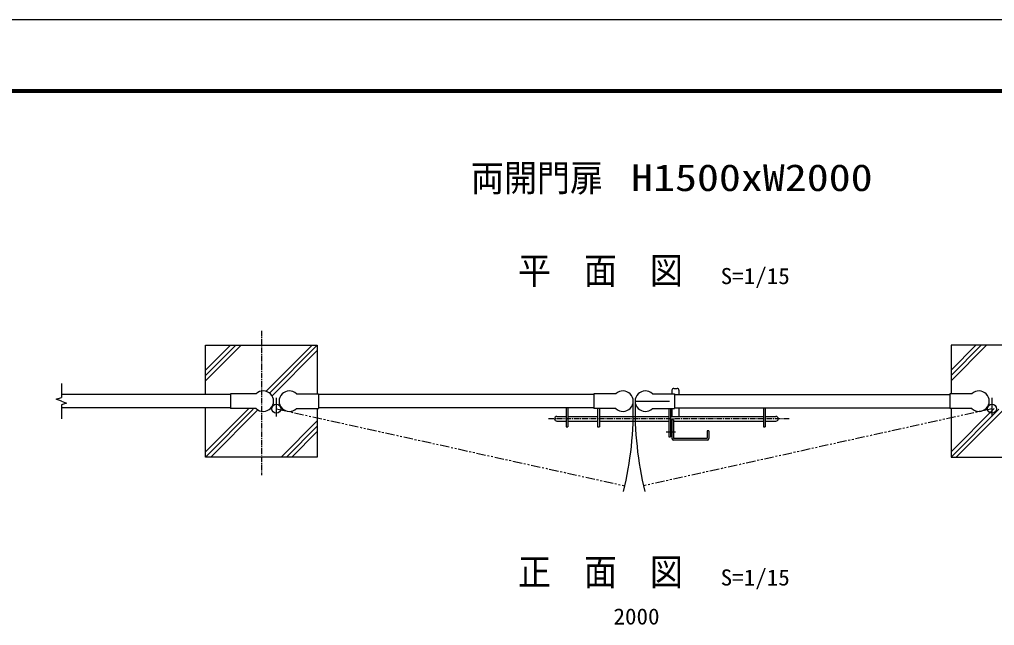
# Model space of a CAD drawing. Units: millimetres, scale not verified. Extents: x -4455 to 4455, y -3150 to 3150.
# Drawn here: x -199 to 2417, y 1524 to 3150 of the extents above; entities that cross this region are included whole.
import ezdxf
from ezdxf.enums import TextEntityAlignment as Align

# ---------------------------------------------------------------- set-up
doc = ezdxf.new("R2010")
doc.units = ezdxf.units.MM
doc.header["$LTSCALE"] = 20
for name, pattern in [('USER1', [2, 1.25, -0.25, 0.25, -0.25]), ('USER3', [1.125, 0.75, -0.125, 0.125, -0.125]), ('USER4', [2.5, 1.25, -0.25, 0.25, -0.25, 0.25, -0.25])]:
    doc.linetypes.add(name, pattern=pattern)
for name, color, linetype, lineweight in [('0-0_6文字', 3, 'Continuous', 25), ('0-2_4基礎', 4, 'Continuous', 25), ('0-3_1部材', 7, 'Continuous', 25), ('0-4_中心線', 1, 'USER3', 25), ('0-5_5寸法', 1, 'Continuous', 25), ('0-9_0', 4, 'Continuous', 25), ('0-B_1', 7, 'Continuous', 25), ('0-C_BUHIN', 7, 'Continuous', 25)]:
    doc.layers.add(name, color=color, linetype=linetype, lineweight=lineweight)
doc.styles.add('ＭＳ ゴシック', font='')
doc.styles.get('ＭＳ ゴシック').set_extended_font_data('MS Gothic')

msp = doc.modelspace()

# ---------------------------------------------------------------- linework, layer by layer
at = {"layer": '0-2_4基礎', "color": 7}
for p, q in [((300.26, 2275.92), (600.26, 2275.92)), ((300.26, 2143.42), (300.26, 2275.92)), ((600.26, 2275.92), (600.26, 2145.92)), ((2600.26, 2275.92), (2300.26, 2275.92)), ((2300.26, 2275.92), (2300.26, 2145.92)), ((300.26, 1975.92), (300.26, 2108.42)), ((600.26, 2105.92), (600.26, 1975.92)), ((600.26, 1975.92), (300.26, 1975.92))]:
    msp.add_line(p, q, dxfattribs=at)
at = {"layer": '0-2_4基礎'}
for p, q in [((300.26, 2180.64), (395.54, 2275.92)), ((300.26, 2194.78), (381.4, 2275.92)), ((300.26, 2208.92), (367.26, 2275.92)), ((462.62, 2152.41), (586.12, 2275.92)), ((472.04, 2147.7), (600.26, 2275.92)), ((2300.26, 2180.64), (2395.54, 2275.92)), ((2300.26, 2194.78), (2381.4, 2275.92)), ((2300.26, 2208.92), (2367.26, 2275.92)), ((478.73, 2140.25), (600.26, 2261.77)), ((300.26, 1990.06), (416.12, 2105.92)), ((300.26, 1975.92), (428.48, 2104.13)), ((314.4, 1975.92), (440.93, 2102.44)), ((2300.26, 1990.06), (2416.12, 2105.92)), ((2300.27, 1975.92), (2428.48, 2104.13)), ((2314.41, 1975.92), (2440.93, 2102.44)), ((503.3, 1975.92), (600.26, 2072.88)), ((517.44, 1975.92), (600.26, 2058.74)), ((531.58, 1975.92), (600.26, 2044.6))]:
    msp.add_line(p, q, dxfattribs=at)
at = {"layer": '0-2_4基礎', "color": 7}
msp.add_lwpolyline([(2300.26, 2105.92), (2300.26, 1975.92), (2600.26, 1975.92)], dxfattribs=at)
at = {"layer": '0-3_1部材', "color": 4}
for p, q in [((-86.42, 2173.42), (-86.42, 2136.18)), ((-100.52, 2131.05), (-86.42, 2136.18)), ((-86.42, 2125.92), (-100.52, 2131.05)), ((-86.42, 2115.66), (-86.42, 2078.42))]:
    msp.add_line(p, q, dxfattribs=at)
at = {"layer": '0-3_1部材'}
for p, q in [((367.26, 2145.92), (367.26, 2105.92)), ((436.38, 2145.92), (367.26, 2145.92)), ((544.13, 2145.92), (603.26, 2145.92)), ((603.26, 2145.92), (603.26, 2105.92)), ((1401.39, 2145.92), (1342.26, 2145.92)), ((1342.26, 2145.92), (1342.26, 2105.92)), ((1499.13, 2145.92), (1558.26, 2145.92)), ((1558.26, 2145.92), (1558.26, 2105.92)), ((2297.26, 2145.92), (2297.26, 2105.92)), ((2356.39, 2145.92), (2297.26, 2145.92)), ((367.26, 2143.42), (-86.42, 2143.42)), ((1342.26, 2143.42), (603.26, 2143.42)), ((1558.26, 2143.42), (2297.26, 2143.42)), ((367.26, 2108.42), (-86.42, 2108.42)), ((436.38, 2105.92), (367.26, 2105.92)), ((544.13, 2105.92), (603.26, 2105.92)), ((1342.26, 2108.42), (603.26, 2108.42)), ((1401.39, 2105.92), (1342.26, 2105.92)), ((1499.13, 2105.92), (1558.26, 2105.92)), ((1558.26, 2108.42), (2297.26, 2108.42)), ((2356.39, 2105.92), (2297.26, 2105.92))]:
    msp.add_line(p, q, dxfattribs=at)
at = {"layer": '0-3_1部材', "color": 1, "linetype": 'USER4'}
for p, q in [((490.3, 2105.53), (1425.39, 1898.77)), ((2410.22, 2105.53), (1475.13, 1898.77))]:
    msp.add_line(p, q, dxfattribs=at)
at = {"layer": '0-3_1部材', "color": 4}
msp.add_lwpolyline([(-86.42, 2125.92), (-72.33, 2120.79), (-86.42, 2115.66)], dxfattribs=at)
at = {"layer": '0-3_1部材'}
for centre in [(490.3, 2105.53), (2410.22, 2105.53)]:
    msp.add_circle(centre, 12, dxfattribs=at)
for centre, start, end in [((455.26, 2125.92), 226.65955, 133.34273), ((525.26, 2125.92), 46.6582, 313.3412), ((1420.26, 2125.92), 226.65878, 133.34197), ((1480.26, 2125.92), 46.65803, 313.34122), ((2375.26, 2125.92), 226.6588, 133.3418)]:
    msp.add_arc(centre, 27.5, start, end, dxfattribs=at)
at = {"layer": '0-4_中心線'}
for p, q in [((450.26, 2314.81), (450.26, 1927.5)), ((1865.7, 2078.75), (1220.15, 2078.75))]:
    msp.add_line(p, q, dxfattribs=at)
at = {"layer": '0-5_5寸法'}
for p, q in [((490.3, 2084.74), (490.3, 2134.44)), ((1452.76, 2125.92), (1545.41, 2125.92)), ((2410.22, 2084.74), (2410.22, 2134.44))]:
    msp.add_line(p, q, dxfattribs=at)
for centre, start, end in [((490.3, 2105.53), 346.61391, 1.29187), ((2410.22, 2105.53), 178.70813, 193.38609)]:
    msp.add_arc(centre, 957.68, start, end, dxfattribs=at)
at = {"layer": '0-9_0', "color": 3}
msp.add_lwpolyline([(-4454.66, 3150.24), (4455.34, 3150.24), (4455.34, -3149.76), (-4454.66, -3149.76)], close=True, dxfattribs=at)
at = {"layer": '0-9_0', "color": 7}
for points in [[(-4154.66, 2962.74), (4155.34, 2962.74), (4155.34, -2962.26), (-4154.66, -2962.26)], [(-4152.79, 2960.87), (4153.46, 2960.87), (4153.46, -2960.38), (-4152.79, -2960.38)], [(-4150.91, 2958.99), (4151.59, 2958.99), (4151.59, -2958.51), (-4150.91, -2958.51)], [(-4149.04, 2957.12), (4149.71, 2957.12), (4149.71, -2956.63), (-4149.04, -2956.63)], [(-4147.16, 2955.24), (4147.84, 2955.24), (4147.84, -2954.76), (-4147.16, -2954.76)]]:
    msp.add_lwpolyline(points, close=True, dxfattribs=at)
at = {"layer": '0-B_1'}
msp.add_line((1558.26, 2145.92), (1558.26, 2105.92), dxfattribs=at)
at = {"layer": '0-C_BUHIN'}
for p, q in [((1551.63, 2155.24), (1551.63, 2145.81)), ((1556.6, 2160.21), (1565.54, 2160.21)), ((1570.51, 2155.24), (1570.51, 2143.32)), ((1267.54, 2108.55), (1267.54, 2057.39)), ((1272.51, 2108.55), (1272.51, 2057.39)), ((1351.98, 2106.07), (1351.98, 2057.39)), ((1356.95, 2106.07), (1356.95, 2057.39)), ((1543.69, 2106.07), (1543.69, 2030.08)), ((1548.16, 2106.07), (1548.16, 2030.08)), ((1551.63, 2106.07), (1551.63, 2085.21)), ((1570.51, 2108.55), (1570.51, 2085.21)), ((1797.51, 2108.55), (1797.51, 2057.39)), ((1801.98, 2108.55), (1801.98, 2057.39)), ((1243.21, 2085.21), (1267.54, 2085.21)), ((1243.21, 2072.3), (1267.54, 2072.3)), ((1272.51, 2085.21), (1351.98, 2085.21)), ((1272.51, 2072.3), (1351.98, 2072.3)), ((1356.95, 2085.21), (1543.69, 2085.21)), ((1356.95, 2072.3), (1543.69, 2072.3)), ((1548.16, 2085.21), (1797.51, 2085.21)), ((1548.16, 2072.3), (1551.63, 2072.3)), ((1551.63, 2076.77), (1556.11, 2076.77)), ((1551.63, 2076.77), (1551.63, 2025.49)), ((1556.11, 2076.77), (1556.11, 2026.48)), ((1556.11, 2072.3), (1797.51, 2072.3)), ((1801.98, 2085.21), (1830.29, 2085.21)), ((1801.98, 2072.3), (1830.29, 2072.3)), ((1267.54, 2057.39), (1272.51, 2057.39)), ((1351.98, 2057.39), (1356.95, 2057.39)), ((1650.97, 2046.35), (1646.5, 2046.35)), ((1646.5, 2046.35), (1646.5, 2026.48)), ((1650.97, 2046.35), (1650.97, 2025.49)), ((1797.51, 2057.39), (1801.98, 2057.39)), ((1543.69, 2030.08), (1548.16, 2030.08)), ((1647, 2021.52), (1555.61, 2021.52)), ((1646.01, 2025.99), (1556.6, 2025.99))]:
    msp.add_line(p, q, dxfattribs=at)
at = {"layer": '0-C_BUHIN', "color": 1, "linetype": 'USER1'}
msp.add_line((1560.87, 2042.38), (1535.35, 2042.38), dxfattribs=at)
at = {"layer": '0-C_BUHIN'}
for centre, radius, start, end in [((1556.6, 2155.24), 4.97, 90, 180), ((1565.54, 2155.24), 4.97, 0, 90), ((1243.21, 2078.75), 6.46, 90, 270), ((1830.29, 2078.75), 6.46, 270, 90), ((1555.61, 2025.49), 3.97, 180, 270), ((1556.6, 2026.48), 0.497, 180, 270), ((1646.01, 2026.48), 0.497, 270, 0), ((1647, 2025.49), 3.97, 270, 0)]:
    msp.add_arc(centre, radius, start, end, dxfattribs=at)

# ---------------------------------------------------------------- texts
at = {"layer": '0-0_6文字', "color": 7, "style": 'ＭＳ ゴシック'}
for s, width, p in [('両開門扉', 0.9, (1012.33, 2667.28)), ('\u3000H1500xW2000', 1.2, (1323.91, 2668.15)), ('平  面  図', 0.9, (1138.58, 2418.73)), ('正  面  図', 0.9, (1138.58, 1609.87))]:
    msp.add_text(s, height=72.16, dxfattribs=dict(at, width=width)).set_placement(p, align=Align.BOTTOM_LEFT)
at = {"layer": '0-0_6文字', "style": 'ＭＳ ゴシック', "width": 1.05}
for p in [(1682.3, 2427.05), (1682.3, 1618.2)]:
    msp.add_text('S=1/15', height=43.26, dxfattribs=at).set_placement(p, align=Align.BOTTOM_LEFT)
at = {"layer": '0-5_5寸法', "color": 3, "style": 'ＭＳ ゴシック', "width": 1.05}
msp.add_text('2000', height=43.26, dxfattribs=at).set_placement((1394.76, 1513.58), align=Align.BOTTOM_LEFT)

doc.saveas('drawing.dxf')
